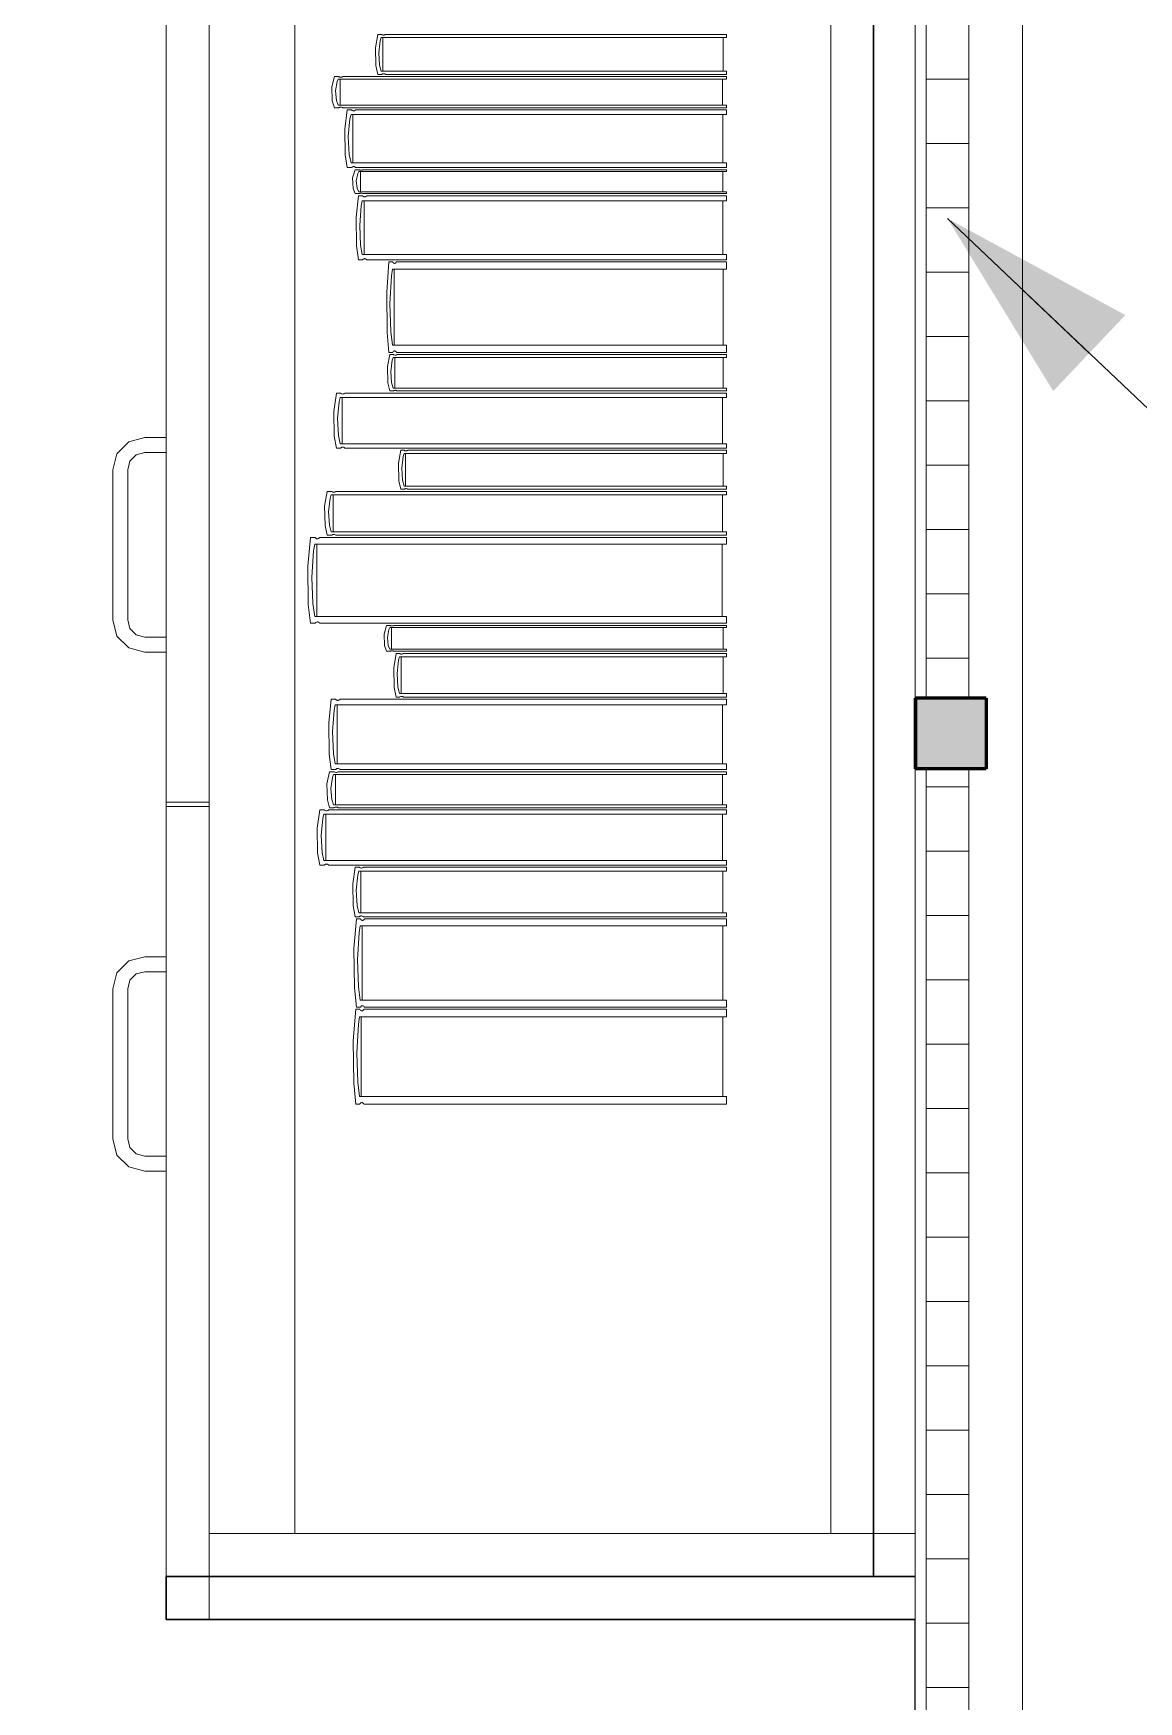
# Model space of a CAD drawing. Header units: inches. Extents: x -38 to 5698, y -33 to 92.
# Drawn here: x 211.709 to 212.224, y 11.424 to 12.201 of the extents above; entities that cross this region are included whole.
import ezdxf

# ---------------------------------------------------------------- set-up
doc = ezdxf.new("R2010")
doc.units = ezdxf.units.IN
doc.header["$MEASUREMENT"] = 0
doc.set_wipeout_variables(frame=1)
doc.linetypes.add('Wipeout_Contour', pattern=[1, 0, -1])
for name, color, linetype in [('02 _ ARQ _ ZON _ Espacio.3D', 7, 'Continuous'), ('Acabado - Muros', 7, 'Continuous'), ('Interior - Mobiliario', 7, 'Continuous'), ('Notas - Etiquetas', 251, 'Continuous')]:
    doc.layers.add(name, color=color, linetype=linetype)
doc.dimstyles.new('Estilo_Generado__8', dxfattribs={"dimtxt": 0.18, "dimasz": 0.0912, "dimexe": 0.18, "dimexo": 0.0625, "dimgap": 0, "dimtad": 0, "dimtih": 1, "dimtoh": 1, "dimdec": 4, "dimzin": 0, "dimdsep": 46, "dimcen": 0.09, "dimadec": 0, "dimazin": 0, "dimtfac": 1, "dimtdec": 4, "dimtmove": 0, "dimatfit": 3, "dimldrblk": 'ARROWHEAD_5', "dimfxl": 1, "dimtolj": 1, "dimtzin": 0, "dimarcsym": 0})
pattern_1 = [(0, (185.000023, 3e-09), (0, 0.03), [])]

# ---------------------------------------------------------------- blocks, each defined once
blk = doc.blocks.new('ARROWHEAD_5')
at = {"linetype": 'Continuous', "lineweight": 0}
blk.add_hatch(color=0, dxfattribs=at).paths.add_polyline_path([(-1, 0.2679), (0, 0), (-1, -0.2679)])
at = {"color": 0, "linetype": 'Continuous', "lineweight": 0}
blk.add_line((0, 0), (-1, 0), dxfattribs=at)

msp = doc.modelspace()

# ---------------------------------------------------------------- linework, layer by layer
at = {"layer": '02 _ ARQ _ ZON _ Espacio.3D', "color": 254, "linetype": 'Continuous', "lineweight": 0, "flags": 128}
for points in [[(208.57001, 16.1), (208.07001, 16.1), (208.07003, 17.35), (205.07001, 17.35), (205.07001, 6.44999), (207.52274, 6.45028), (207.52274, 7.7), (207.75274, 7.7), (208.07001, 7.7), (208.07001, 8.1), (208.57001, 8.1), (208.57001, 7.2), (207.66612, 7.2), (207.66612, 6.45), (212.11979, 6.45001), (212.11979, 7.7005), (212.11979, 17.34979), (208.96999, 17.34979), (208.96999, 16.90009), (208.57001, 16.9)], [(212.17001, 7.7005), (212.22521, 7.7005), (212.22495, 6.2005), (216.8495, 6.19969), (216.8495, 7.6997), (217.0795, 7.69965), (217.07956, 7.69965), (217.0795, 7.35001), (219.2295, 7.35), (219.22951, 17.15), (215.57001, 17.15), (215.57001, 16.9), (215.57001, 16.5), (215.07001, 16.5), (215.07001, 16.9), (215.07001, 17.34961), (212.17001, 17.34961)]]:
    msp.add_lwpolyline(points, close=True, dxfattribs=at)
at = {"layer": 'Interior - Mobiliario', "color": 175, "linetype": 'Continuous', "lineweight": 13}
for p, q in [((211.79058, 11.48184), (211.79058, 12.94184)), ((212.10058, 12.94184), (212.10058, 11.48184)), ((211.79058, 11.50184), (211.79058, 12.92184)), ((211.83058, 12.92184), (211.83058, 11.50184)), ((212.08058, 11.50184), (212.08058, 12.92184)), ((211.77058, 12.20184), (211.77058, 11.84284)), ((211.79058, 12.20184), (211.79058, 11.84284)), ((211.86815, 12.19462), (211.86924, 12.20084)), ((211.86924, 12.20084), (211.87101, 12.20084)), ((211.87039, 12.19793), (211.86971, 12.19222)), ((211.87087, 12.19935), (211.87039, 12.19793)), ((212.03192, 12.19935), (211.87087, 12.19935)), ((211.87101, 12.20084), (211.87115, 12.20074)), ((211.87115, 12.20074), (211.87136, 12.20063)), ((211.87136, 12.20063), (211.87158, 12.20056)), ((211.87158, 12.20056), (211.87182, 12.20053)), ((211.87168, 12.18368), (211.87168, 12.19935)), ((211.87182, 12.20053), (211.87206, 12.20053)), ((211.87206, 12.20053), (211.87229, 12.20058)), ((211.87229, 12.20058), (211.87252, 12.20065)), ((211.87252, 12.20065), (211.87272, 12.20077)), ((211.87272, 12.20077), (211.87281, 12.20084)), ((211.87281, 12.20084), (212.03192, 12.20084)), ((212.0303, 12.19935), (212.0303, 12.18368)), ((212.03192, 12.20084), (212.03192, 12.19935)), ((211.86835, 12.18628), (211.86815, 12.19462)), ((211.86971, 12.19222), (211.87012, 12.18648)), ((211.84777, 12.17635), (211.84899, 12.18119)), ((211.84899, 12.18119), (211.85098, 12.18119)), ((211.85098, 12.18119), (211.85113, 12.18112)), ((211.85113, 12.18112), (211.85137, 12.18103)), ((211.85137, 12.18103), (211.85162, 12.18098)), ((211.85162, 12.18098), (211.85189, 12.18095)), ((211.85189, 12.18095), (211.85216, 12.18095)), ((211.85216, 12.18095), (211.85242, 12.18099)), ((211.85242, 12.18099), (211.85268, 12.18105)), ((211.85268, 12.18105), (211.85291, 12.18114)), ((211.85291, 12.18114), (211.85301, 12.18119)), ((211.85301, 12.18119), (212.03192, 12.18119)), ((211.86924, 12.18219), (211.86835, 12.18628)), ((211.87101, 12.18219), (211.86924, 12.18219)), ((211.87012, 12.18648), (211.87087, 12.18368)), ((211.87087, 12.18368), (212.03192, 12.18368)), ((211.8711, 12.18227), (211.87101, 12.18219)), ((211.87131, 12.18238), (211.8711, 12.18227)), ((211.87153, 12.18246), (211.87131, 12.18238)), ((211.87177, 12.1825), (211.87153, 12.18246)), ((211.87201, 12.1825), (211.87177, 12.1825)), ((211.87224, 12.18247), (211.87201, 12.1825)), ((211.87247, 12.1824), (211.87224, 12.18247)), ((211.87268, 12.18229), (211.87247, 12.1824)), ((211.87281, 12.18219), (211.87268, 12.18229)), ((212.03192, 12.18219), (211.87281, 12.18219)), ((212.03192, 12.18368), (212.03192, 12.18219)), ((212.03192, 12.18119), (212.03192, 12.18003)), ((211.84799, 12.16986), (211.84777, 12.17635)), ((211.85028, 12.17893), (211.84952, 12.17448)), ((211.84952, 12.17448), (211.84998, 12.17001)), ((211.85082, 12.18003), (211.85028, 12.17893)), ((212.03192, 12.18003), (211.85082, 12.18003)), ((211.85174, 12.16784), (211.85174, 12.18003)), ((212.03009, 12.18003), (212.03009, 12.16784)), ((211.84899, 12.16667), (211.84799, 12.16986)), ((211.85098, 12.16667), (211.84899, 12.16667)), ((211.84998, 12.17001), (211.85082, 12.16784)), ((211.85082, 12.16784), (212.03192, 12.16784)), ((211.85108, 12.16673), (211.85098, 12.16667)), ((211.85132, 12.16682), (211.85108, 12.16673)), ((211.85157, 12.16688), (211.85132, 12.16682)), ((211.85183, 12.16691), (211.85157, 12.16688)), ((211.8521, 12.16692), (211.85183, 12.16691)), ((211.85237, 12.16689), (211.8521, 12.16692)), ((211.85262, 12.16683), (211.85237, 12.16689)), ((211.85286, 12.16675), (211.85262, 12.16683)), ((211.85301, 12.16667), (211.85286, 12.16675)), ((212.03192, 12.16667), (211.85301, 12.16667)), ((211.85382, 12.15669), (211.855, 12.16567)), ((211.855, 12.16567), (211.85693, 12.16567)), ((211.85693, 12.16567), (211.85707, 12.16553)), ((211.85707, 12.16553), (211.8573, 12.16538)), ((211.8573, 12.16538), (211.85755, 12.16527)), ((211.85832, 12.16529), (211.85857, 12.16541)), ((211.85857, 12.16541), (211.85879, 12.16557)), ((211.85879, 12.16557), (211.85889, 12.16567)), ((211.85889, 12.16567), (212.03192, 12.16567)), ((212.03192, 12.16784), (212.03192, 12.16667)), ((212.03192, 12.16567), (212.03192, 12.16352)), ((211.85625, 12.16148), (211.85551, 12.15322)), ((211.85677, 12.16352), (211.85625, 12.16148)), ((212.03192, 12.16352), (211.85677, 12.16352)), ((211.85755, 12.16527), (211.85781, 12.16522)), ((211.85766, 12.1409), (211.85766, 12.16352)), ((211.85766, 12.16352), (212.03015, 12.16352)), ((211.85781, 12.16522), (211.85807, 12.16523)), ((211.85807, 12.16523), (211.85832, 12.16529)), ((212.03015, 12.16352), (212.03015, 12.1409)), ((211.85404, 12.14465), (211.85382, 12.15669)), ((211.85551, 12.15322), (211.85596, 12.14493)), ((211.855, 12.13875), (211.85404, 12.14465)), ((211.85596, 12.14493), (211.85677, 12.1409)), ((211.85693, 12.13875), (211.855, 12.13875)), ((211.85677, 12.1409), (212.03192, 12.1409)), ((211.85703, 12.13885), (211.85693, 12.13875)), ((211.85725, 12.13901), (211.85703, 12.13885)), ((211.85749, 12.13913), (211.85725, 12.13901)), ((211.85775, 12.13919), (211.85749, 12.13913)), ((211.85749, 12.13404), (211.85865, 12.13775)), ((212.03015, 12.1409), (211.85766, 12.1409)), ((211.85801, 12.1392), (211.85775, 12.13919)), ((211.85827, 12.13915), (211.85801, 12.1392)), ((211.85851, 12.13904), (211.85827, 12.13915)), ((211.85874, 12.13889), (211.85851, 12.13904)), ((211.85865, 12.13775), (211.86054, 12.13775)), ((211.85889, 12.13875), (211.85874, 12.13889)), ((212.03192, 12.13875), (211.85889, 12.13875)), ((211.85987, 12.13601), (211.85915, 12.13261)), ((211.86039, 12.13686), (211.85987, 12.13601)), ((212.03192, 12.13686), (211.86039, 12.13686)), ((211.86054, 12.13775), (211.86068, 12.13769)), ((211.86068, 12.13769), (211.8609, 12.13762)), ((211.8609, 12.13762), (211.86114, 12.13758)), ((211.86114, 12.13758), (211.8614, 12.13756)), ((211.86125, 12.12752), (211.86125, 12.13686)), ((211.8614, 12.13756), (211.86165, 12.13756)), ((211.86165, 12.13756), (211.8619, 12.13759)), ((211.8619, 12.13759), (211.86214, 12.13764)), ((211.86214, 12.13764), (211.86236, 12.1377)), ((211.86236, 12.1377), (211.86245, 12.13775)), ((211.86245, 12.13775), (212.03192, 12.13775)), ((212.03019, 12.13686), (212.03019, 12.12752)), ((212.03192, 12.1409), (212.03192, 12.13875)), ((212.03192, 12.13775), (212.03192, 12.13686)), ((211.8577, 12.12907), (211.85749, 12.13404)), ((211.85865, 12.12663), (211.8577, 12.12907)), ((211.86054, 12.12663), (211.85865, 12.12663)), ((211.85915, 12.13261), (211.85959, 12.12919)), ((211.85959, 12.12919), (211.86039, 12.12752)), ((211.86039, 12.12752), (212.03192, 12.12752)), ((211.86063, 12.12667), (211.86054, 12.12663)), ((211.86085, 12.12674), (211.86063, 12.12667)), ((211.86109, 12.12679), (211.86085, 12.12674)), ((211.86134, 12.12681), (211.86109, 12.12679)), ((211.8616, 12.12682), (211.86134, 12.12681)), ((211.86185, 12.1268), (211.8616, 12.12682)), ((211.86209, 12.12675), (211.86185, 12.1268)), ((211.86231, 12.12669), (211.86209, 12.12675)), ((211.86245, 12.12663), (211.86231, 12.12669)), ((212.03192, 12.12663), (211.86245, 12.12663)), ((212.03192, 12.12752), (212.03192, 12.12663)), ((211.85917, 12.11568), (211.86033, 12.12563)), ((211.86033, 12.12563), (211.86219, 12.12563)), ((211.86153, 12.12098), (211.86082, 12.11183)), ((211.86204, 12.12324), (211.86153, 12.12098)), ((212.03192, 12.12324), (211.86204, 12.12324)), ((211.86219, 12.12563), (211.86233, 12.12547)), ((211.86233, 12.12547), (211.86255, 12.1253)), ((211.86255, 12.1253), (211.86279, 12.12519)), ((211.86279, 12.12519), (211.86304, 12.12513)), ((211.8629, 12.09818), (211.8629, 12.12324)), ((211.86304, 12.12513), (211.8633, 12.12514)), ((211.8633, 12.12514), (211.86354, 12.12521)), ((211.86354, 12.12521), (211.86378, 12.12533)), ((211.86378, 12.12533), (211.864, 12.12552)), ((211.864, 12.12552), (211.86409, 12.12563)), ((211.86409, 12.12563), (212.03192, 12.12563)), ((212.03021, 12.12324), (212.03021, 12.09818)), ((212.03192, 12.12563), (212.03192, 12.12324)), ((211.85939, 12.10234), (211.85917, 12.11568)), ((211.86082, 12.11183), (211.86125, 12.10265)), ((211.86033, 12.0958), (211.85939, 12.10234)), ((211.86219, 12.0958), (211.86033, 12.0958)), ((211.86125, 12.10265), (211.86204, 12.09818)), ((211.86204, 12.09818), (212.03192, 12.09818)), ((211.86229, 12.09591), (211.86219, 12.0958)), ((211.8625, 12.09609), (211.86229, 12.09591)), ((211.86274, 12.09622), (211.8625, 12.09609)), ((211.86299, 12.09629), (211.86274, 12.09622)), ((211.86324, 12.0963), (211.86299, 12.09629)), ((211.86349, 12.09624), (211.86324, 12.0963)), ((211.86373, 12.09613), (211.86349, 12.09624)), ((211.86395, 12.09596), (211.86373, 12.09613)), ((211.86409, 12.0958), (211.86395, 12.09596)), ((212.03192, 12.0958), (211.86409, 12.0958)), ((212.03192, 12.09818), (212.03192, 12.0958)), ((211.87343, 12.08073), (211.87448, 12.0948)), ((211.87448, 12.0948), (211.8762, 12.0948)), ((211.87559, 12.08822), (211.87493, 12.07528)), ((211.87606, 12.09142), (211.87559, 12.08822)), ((212.03192, 12.09142), (211.87606, 12.09142)), ((211.8762, 12.0948), (211.87633, 12.09457)), ((211.87633, 12.09457), (211.87653, 12.09433)), ((211.87653, 12.09433), (211.87675, 12.09417)), ((211.87675, 12.09417), (211.87698, 12.09409)), ((211.87685, 12.05598), (211.87685, 12.09142)), ((211.87698, 12.09409), (211.87721, 12.0941)), ((211.87721, 12.0941), (211.87744, 12.0942)), ((211.87744, 12.0942), (211.87765, 12.09438)), ((211.87765, 12.09438), (211.87785, 12.09463)), ((211.87785, 12.09463), (211.87794, 12.0948)), ((211.87794, 12.0948), (212.03192, 12.0948)), ((212.03035, 12.09142), (212.03035, 12.05598)), ((212.03192, 12.0948), (212.03192, 12.09142)), ((211.87362, 12.06186), (211.87343, 12.08073)), ((211.87493, 12.07528), (211.87534, 12.0623)), ((211.87448, 12.0526), (211.87362, 12.06186)), ((211.87534, 12.0623), (211.87606, 12.05598)), ((211.87382, 12.04594), (211.87487, 12.0516)), ((211.8762, 12.0526), (211.87448, 12.0526)), ((211.87487, 12.0516), (211.87658, 12.0516)), ((211.87598, 12.04896), (211.87532, 12.04375)), ((211.87644, 12.05024), (211.87598, 12.04896)), ((211.87606, 12.05598), (212.03192, 12.05598)), ((211.87628, 12.05277), (211.8762, 12.0526)), ((211.87648, 12.05302), (211.87628, 12.05277)), ((212.03192, 12.05024), (211.87644, 12.05024)), ((211.8767, 12.0532), (211.87648, 12.05302)), ((211.87658, 12.0516), (211.87671, 12.05151)), ((211.87693, 12.0533), (211.8767, 12.0532)), ((211.87671, 12.05151), (211.87691, 12.05142)), ((211.87691, 12.05142), (211.87713, 12.05135)), ((211.87716, 12.05331), (211.87693, 12.0533)), ((211.87713, 12.05135), (211.87736, 12.05132)), ((211.87739, 12.05323), (211.87716, 12.05331)), ((211.87723, 12.03598), (211.87723, 12.05024)), ((211.87736, 12.05132), (211.87759, 12.05132)), ((211.87761, 12.05307), (211.87739, 12.05323)), ((211.87759, 12.05132), (211.87782, 12.05136)), ((211.87781, 12.05283), (211.87761, 12.05307)), ((211.87794, 12.0526), (211.87781, 12.05283)), ((211.87782, 12.05136), (211.87803, 12.05143)), ((212.03192, 12.0526), (211.87794, 12.0526)), ((211.87803, 12.05143), (211.87823, 12.05154)), ((211.87823, 12.05154), (211.87832, 12.0516)), ((211.87832, 12.0516), (212.03192, 12.0516)), ((212.03035, 12.05024), (212.03035, 12.03598)), ((212.03192, 12.05598), (212.03192, 12.0526)), ((212.03192, 12.0516), (212.03192, 12.05024)), ((211.87401, 12.03835), (211.87382, 12.04594)), ((211.87532, 12.04375), (211.87572, 12.03852)), ((211.84871, 12.02507), (211.84994, 12.03362)), ((211.84994, 12.03362), (211.85192, 12.03362)), ((211.85192, 12.03362), (211.85207, 12.03348)), ((211.85207, 12.03348), (211.8523, 12.03334)), ((211.8523, 12.03334), (211.85255, 12.03324)), ((211.85255, 12.03324), (211.85282, 12.03319)), ((211.85282, 12.03319), (211.85309, 12.0332)), ((211.85309, 12.0332), (211.85335, 12.03326)), ((211.85335, 12.03326), (211.8536, 12.03337)), ((211.8536, 12.03337), (211.85383, 12.03352)), ((211.85383, 12.03352), (211.85393, 12.03362)), ((211.85393, 12.03362), (212.03192, 12.03362)), ((211.87487, 12.03462), (211.87401, 12.03835)), ((211.87658, 12.03462), (211.87487, 12.03462)), ((211.87572, 12.03852), (211.87644, 12.03598)), ((211.87644, 12.03598), (212.03192, 12.03598)), ((211.87667, 12.03469), (211.87658, 12.03462)), ((211.87686, 12.03479), (211.87667, 12.03469)), ((211.87708, 12.03486), (211.87686, 12.03479)), ((211.87731, 12.0349), (211.87708, 12.03486)), ((211.87754, 12.03491), (211.87731, 12.0349)), ((211.87777, 12.03487), (211.87754, 12.03491)), ((211.87799, 12.03481), (211.87777, 12.03487)), ((211.87819, 12.03471), (211.87799, 12.03481)), ((211.87832, 12.03462), (211.87819, 12.03471)), ((212.03192, 12.03462), (211.87832, 12.03462)), ((212.03192, 12.03598), (212.03192, 12.03462)), ((212.03192, 12.03362), (212.03192, 12.03157)), ((211.85122, 12.02962), (211.85046, 12.02176)), ((211.85176, 12.03157), (211.85122, 12.02962)), ((212.03192, 12.03157), (211.85176, 12.03157)), ((211.85267, 12.01002), (211.85267, 12.03157)), ((212.0301, 12.03157), (212.0301, 12.01002)), ((211.84894, 12.01359), (211.84871, 12.02507)), ((211.85046, 12.02176), (211.85092, 12.01386)), ((211.74759, 12.00534), (211.75308, 12.01083)), ((211.75308, 12.01083), (211.76058, 12.01284)), ((211.76058, 12.01284), (211.77058, 12.01284)), ((211.77058, 12.01284), (211.77058, 12.00584)), ((211.84994, 12.00797), (211.84894, 12.01359)), ((211.85092, 12.01386), (211.85176, 12.01002)), ((211.85176, 12.01002), (212.03192, 12.01002)), ((212.03192, 12.01002), (212.03192, 12.00797)), ((211.74558, 11.99784), (211.74759, 12.00534)), ((211.75658, 12.00477), (211.75365, 12.00184)), ((211.76058, 12.00584), (211.75658, 12.00477)), ((211.77058, 12.00584), (211.76058, 12.00584)), ((211.85192, 12.00797), (211.84994, 12.00797)), ((211.85202, 12.00807), (211.85192, 12.00797)), ((211.85225, 12.00822), (211.85202, 12.00807)), ((211.8525, 12.00833), (211.85225, 12.00822)), ((211.85276, 12.00839), (211.8525, 12.00833)), ((211.85303, 12.0084), (211.85276, 12.00839)), ((211.85329, 12.00835), (211.85303, 12.0084)), ((211.85355, 12.00825), (211.85329, 12.00835)), ((211.85378, 12.00811), (211.85355, 12.00825)), ((211.85393, 12.00797), (211.85378, 12.00811)), ((212.03192, 12.00797), (211.85393, 12.00797)), ((211.87895, 12.0009), (211.87997, 12.00697)), ((211.87997, 12.00697), (211.88162, 12.00697)), ((211.88104, 12.00413), (211.88041, 11.99856)), ((211.88149, 12.00551), (211.88104, 12.00413)), ((212.03192, 12.00551), (211.88149, 12.00551)), ((211.88162, 12.00697), (211.88175, 12.00687)), ((211.88175, 12.00687), (211.88194, 12.00677)), ((211.88194, 12.00677), (211.88216, 12.0067)), ((211.88216, 12.0067), (211.88238, 12.00666)), ((211.88225, 11.99023), (211.88225, 12.00551)), ((211.88238, 12.00666), (211.8826, 12.00667)), ((211.8826, 12.00667), (211.88282, 12.00671)), ((211.88282, 12.00671), (211.88303, 12.00679)), ((211.88303, 12.00679), (211.88322, 12.0069)), ((211.88322, 12.0069), (211.88331, 12.00697)), ((211.88331, 12.00697), (212.03192, 12.00697)), ((212.0304, 12.00551), (212.0304, 11.99023)), ((212.03192, 12.00697), (212.03192, 12.00551)), ((211.74558, 11.92784), (211.74558, 11.99784)), ((211.75365, 12.00184), (211.75258, 11.99784)), ((211.75258, 11.99784), (211.75258, 11.92784)), ((211.87914, 11.99277), (211.87895, 12.0009)), ((211.88041, 11.99856), (211.88079, 11.99296)), ((211.84443, 11.98096), (211.84568, 11.98777)), ((211.84568, 11.98777), (211.84771, 11.98777)), ((211.84771, 11.98777), (211.84786, 11.98767)), ((211.84786, 11.98767), (211.8481, 11.98755)), ((211.8481, 11.98755), (211.84836, 11.98747)), ((211.84836, 11.98747), (211.84863, 11.98743)), ((211.84863, 11.98743), (211.84891, 11.98744)), ((211.84891, 11.98744), (211.84918, 11.98748)), ((211.84918, 11.98748), (211.84943, 11.98757)), ((211.84943, 11.98757), (211.84967, 11.9877)), ((211.84967, 11.9877), (211.84977, 11.98777)), ((211.84977, 11.98777), (212.03192, 11.98777)), ((211.87997, 11.98877), (211.87914, 11.99277)), ((211.88162, 11.98877), (211.87997, 11.98877)), ((211.88079, 11.99296), (211.88149, 11.99023)), ((211.88149, 11.99023), (212.03192, 11.99023)), ((211.88171, 11.98885), (211.88162, 11.98877)), ((211.8819, 11.98896), (211.88171, 11.98885)), ((211.88211, 11.98903), (211.8819, 11.98896)), ((211.88233, 11.98907), (211.88211, 11.98903)), ((211.88255, 11.98908), (211.88233, 11.98907)), ((211.88277, 11.98905), (211.88255, 11.98908)), ((211.88299, 11.98898), (211.88277, 11.98905)), ((211.88318, 11.98887), (211.88299, 11.98898)), ((211.88331, 11.98877), (211.88318, 11.98887)), ((212.03192, 11.98877), (211.88331, 11.98877)), ((212.03192, 11.99023), (212.03192, 11.98877)), ((212.03192, 11.98777), (212.03192, 11.98614)), ((211.84467, 11.97181), (211.84443, 11.98096)), ((211.84699, 11.98459), (211.84622, 11.97832)), ((211.84755, 11.98614), (211.84699, 11.98459)), ((212.03192, 11.98614), (211.84755, 11.98614)), ((211.84848, 11.96896), (211.84848, 11.98614)), ((212.03006, 11.98614), (212.03006, 11.96896)), ((211.84568, 11.96733), (211.84467, 11.97181)), ((211.84622, 11.97832), (211.84669, 11.97202)), ((211.84669, 11.97202), (211.84755, 11.96896)), ((211.83661, 11.95297), (211.83791, 11.96633)), ((211.83791, 11.96633), (211.84002, 11.96633)), ((211.83985, 11.96312), (211.83928, 11.96008)), ((212.03192, 11.96312), (211.83985, 11.96312)), ((211.84002, 11.96633), (211.84018, 11.96611)), ((211.84018, 11.96611), (211.84043, 11.96588)), ((211.84043, 11.96588), (211.8407, 11.96573)), ((211.8407, 11.96573), (211.84099, 11.96566)), ((211.84082, 11.92948), (211.84082, 11.96312)), ((211.84099, 11.96566), (211.84127, 11.96567)), ((211.84127, 11.96567), (211.84155, 11.96576)), ((211.84155, 11.96576), (211.84182, 11.96593)), ((211.84182, 11.96593), (211.84206, 11.96617)), ((211.84206, 11.96617), (211.84217, 11.96633)), ((211.84217, 11.96633), (212.03192, 11.96633)), ((211.84771, 11.96733), (211.84568, 11.96733)), ((211.84755, 11.96896), (212.03192, 11.96896)), ((211.84781, 11.9674), (211.84771, 11.96733)), ((211.84805, 11.96753), (211.84781, 11.9674)), ((211.8483, 11.96762), (211.84805, 11.96753)), ((211.84857, 11.96766), (211.8483, 11.96762)), ((211.84885, 11.96767), (211.84857, 11.96766)), ((211.84912, 11.96763), (211.84885, 11.96767)), ((211.84938, 11.96755), (211.84912, 11.96763)), ((211.84962, 11.96743), (211.84938, 11.96755)), ((211.84977, 11.96733), (211.84962, 11.96743)), ((212.03192, 11.96733), (211.84977, 11.96733)), ((212.02998, 11.96312), (212.02998, 11.92948)), ((212.03192, 11.96896), (212.03192, 11.96733)), ((212.03192, 11.96633), (212.03192, 11.96312)), ((211.83928, 11.96008), (211.83847, 11.9478)), ((211.83685, 11.93506), (211.83661, 11.95297)), ((211.83847, 11.9478), (211.83896, 11.93547)), ((211.83791, 11.92627), (211.83685, 11.93506)), ((211.83896, 11.93547), (211.83985, 11.92948)), ((211.74759, 11.92034), (211.74558, 11.92784)), ((211.75258, 11.92784), (211.75365, 11.92384)), ((211.84002, 11.92627), (211.83791, 11.92627)), ((211.83985, 11.92948), (212.03192, 11.92948)), ((211.84013, 11.92643), (211.84002, 11.92627)), ((211.84038, 11.92667), (211.84013, 11.92643)), ((211.84064, 11.92684), (211.84038, 11.92667)), ((211.84092, 11.92693), (211.84064, 11.92684)), ((211.84121, 11.92694), (211.84092, 11.92693)), ((211.84149, 11.92687), (211.84121, 11.92694)), ((211.84176, 11.92672), (211.84149, 11.92687)), ((211.84201, 11.92649), (211.84176, 11.92672)), ((211.84217, 11.92627), (211.84201, 11.92649)), ((212.03192, 11.92627), (211.84217, 11.92627)), ((211.87223, 11.92126), (211.8733, 11.92527)), ((211.8733, 11.92527), (211.87502, 11.92527)), ((211.87488, 11.92431), (211.87441, 11.9234)), ((212.03192, 11.92431), (211.87488, 11.92431)), ((211.87502, 11.92527), (211.87515, 11.92521)), ((211.87515, 11.92521), (211.87536, 11.92514)), ((211.87536, 11.92514), (211.87558, 11.92509)), ((211.87558, 11.92509), (211.87581, 11.92507)), ((211.87568, 11.9142), (211.87568, 11.92431)), ((211.87581, 11.92507), (211.87604, 11.92507)), ((211.87604, 11.92507), (211.87627, 11.9251)), ((211.87627, 11.9251), (211.87649, 11.92515)), ((211.87649, 11.92515), (211.87669, 11.92523)), ((211.87669, 11.92523), (211.87678, 11.92527)), ((211.87678, 11.92527), (212.03192, 11.92527)), ((212.03034, 11.92431), (212.03034, 11.9142)), ((212.03192, 11.92948), (212.03192, 11.92627)), ((212.03192, 11.92527), (212.03192, 11.92431)), ((211.75308, 11.91485), (211.74759, 11.92034)), ((211.75365, 11.92384), (211.75658, 11.92091)), ((211.75658, 11.92091), (211.76058, 11.91984)), ((211.76058, 11.91984), (211.77058, 11.91984)), ((211.77058, 11.91984), (211.77058, 11.91284)), ((211.87243, 11.91587), (211.87223, 11.92126)), ((211.87441, 11.9234), (211.87375, 11.9197)), ((211.87375, 11.9197), (211.87416, 11.916)), ((211.76058, 11.91284), (211.75308, 11.91485)), ((211.77058, 11.91284), (211.76058, 11.91284)), ((211.8733, 11.91323), (211.87243, 11.91587)), ((211.87502, 11.91323), (211.8733, 11.91323)), ((211.87416, 11.916), (211.87488, 11.9142)), ((211.87488, 11.9142), (212.03192, 11.9142)), ((211.87511, 11.91328), (211.87502, 11.91323)), ((211.87531, 11.91335), (211.87511, 11.91328)), ((211.87553, 11.9134), (211.87531, 11.91335)), ((211.87576, 11.91343), (211.87553, 11.9134)), ((211.87599, 11.91343), (211.87576, 11.91343)), ((211.87622, 11.91341), (211.87599, 11.91343)), ((211.87644, 11.91337), (211.87622, 11.91341)), ((211.87665, 11.9133), (211.87644, 11.91337)), ((211.87678, 11.91323), (211.87665, 11.9133)), ((212.03192, 11.91323), (211.87678, 11.91323)), ((211.87678, 11.90544), (211.87781, 11.91223)), ((211.87781, 11.91223), (211.87949, 11.91223)), ((211.87889, 11.90906), (211.87825, 11.90281)), ((211.87935, 11.9106), (211.87889, 11.90906)), ((212.03192, 11.9106), (211.87935, 11.9106)), ((211.87949, 11.91223), (211.87961, 11.91212)), ((211.87961, 11.91212), (211.87981, 11.91201)), ((211.87981, 11.91201), (211.88003, 11.91193)), ((211.88003, 11.91193), (211.88025, 11.91189)), ((211.88012, 11.89348), (211.88012, 11.9106)), ((211.88025, 11.91189), (211.88048, 11.9119)), ((211.88048, 11.9119), (211.8807, 11.91194)), ((211.8807, 11.91194), (211.88091, 11.91203)), ((211.88091, 11.91203), (211.88111, 11.91215)), ((211.88111, 11.91215), (211.88119, 11.91223)), ((211.88119, 11.91223), (212.03192, 11.91223)), ((212.03038, 11.9106), (212.03038, 11.89348)), ((212.03192, 11.9142), (212.03192, 11.91323)), ((212.03192, 11.91223), (212.03192, 11.9106)), ((211.87697, 11.89632), (211.87678, 11.90544)), ((211.87825, 11.90281), (211.87864, 11.89654)), ((211.87781, 11.89185), (211.87697, 11.89632)), ((211.87864, 11.89654), (211.87935, 11.89348)), ((211.87935, 11.89348), (212.03192, 11.89348)), ((212.03192, 11.89348), (212.03192, 11.89185)), ((211.84635, 11.87992), (211.84758, 11.89085)), ((211.84758, 11.89085), (211.84959, 11.89085)), ((211.84888, 11.88574), (211.84811, 11.87569)), ((211.84943, 11.88823), (211.84888, 11.88574)), ((212.03192, 11.88823), (211.84943, 11.88823)), ((211.84959, 11.89085), (211.84974, 11.89068)), ((211.84974, 11.89068), (211.84998, 11.89049)), ((211.84998, 11.89049), (211.85023, 11.89037)), ((211.85023, 11.89037), (211.8505, 11.89031)), ((211.85035, 11.86068), (211.85035, 11.88823)), ((211.8505, 11.89031), (211.85077, 11.89031)), ((211.85077, 11.89031), (211.85104, 11.89039)), ((211.85104, 11.89039), (211.85129, 11.89053)), ((211.85129, 11.89053), (211.85153, 11.89073)), ((211.85153, 11.89073), (211.85163, 11.89085)), ((211.85163, 11.89085), (212.03192, 11.89085)), ((211.87949, 11.89185), (211.87781, 11.89185)), ((211.87957, 11.89193), (211.87949, 11.89185)), ((211.87977, 11.89206), (211.87957, 11.89193)), ((211.87998, 11.89214), (211.87977, 11.89206)), ((211.8802, 11.89219), (211.87998, 11.89214)), ((211.88043, 11.8922), (211.8802, 11.89219)), ((211.88065, 11.89216), (211.88043, 11.8922)), ((211.88087, 11.89208), (211.88065, 11.89216)), ((211.88107, 11.89196), (211.88087, 11.89208)), ((211.88119, 11.89185), (211.88107, 11.89196)), ((212.03192, 11.89185), (211.88119, 11.89185)), ((212.03008, 11.88823), (212.03008, 11.86068)), ((212.03192, 11.89085), (212.03192, 11.88823)), ((211.84657, 11.86525), (211.84635, 11.87992)), ((211.84811, 11.87569), (211.84858, 11.86559)), ((211.84758, 11.85806), (211.84657, 11.86525)), ((211.84858, 11.86559), (211.84943, 11.86068)), ((211.84552, 11.85147), (211.84677, 11.85706)), ((211.84677, 11.85706), (211.84878, 11.85706)), ((211.84807, 11.85444), (211.8473, 11.8493)), ((211.84959, 11.85806), (211.84758, 11.85806)), ((211.84862, 11.85571), (211.84807, 11.85444)), ((212.03192, 11.85571), (211.84862, 11.85571)), ((211.84878, 11.85706), (211.84893, 11.85697)), ((211.84893, 11.85697), (211.84917, 11.85687)), ((211.84917, 11.85687), (211.84943, 11.85681)), ((211.84943, 11.86068), (212.03192, 11.86068)), ((211.84943, 11.85681), (211.8497, 11.85678)), ((211.84954, 11.84163), (211.84954, 11.85571)), ((211.84969, 11.85818), (211.84959, 11.85806)), ((211.84992, 11.85838), (211.84969, 11.85818)), ((211.8497, 11.85678), (211.84997, 11.85678)), ((211.85018, 11.85852), (211.84992, 11.85838)), ((211.84997, 11.85678), (211.85024, 11.85682)), ((211.85044, 11.8586), (211.85018, 11.85852)), ((211.85024, 11.85682), (211.85049, 11.85689)), ((211.85071, 11.8586), (211.85044, 11.8586)), ((211.85049, 11.85689), (211.85073, 11.85699)), ((211.85098, 11.85854), (211.85071, 11.8586)), ((211.85073, 11.85699), (211.85083, 11.85706)), ((211.85083, 11.85706), (212.03192, 11.85706)), ((211.85124, 11.85842), (211.85098, 11.85854)), ((211.85148, 11.85823), (211.85124, 11.85842)), ((211.85163, 11.85806), (211.85148, 11.85823)), ((212.03192, 11.85806), (211.85163, 11.85806)), ((212.03007, 11.85571), (212.03007, 11.84163)), ((212.03192, 11.86068), (212.03192, 11.85806)), ((212.03192, 11.85706), (212.03192, 11.85571)), ((211.84575, 11.84397), (211.84552, 11.85147)), ((211.8473, 11.8493), (211.84777, 11.84414)), ((211.77058, 11.84284), (211.79058, 11.84284)), ((211.77058, 11.84084), (211.79058, 11.84084)), ((211.84095, 11.83071), (211.84222, 11.83929)), ((211.84222, 11.83929), (211.84429, 11.83929)), ((211.84429, 11.83929), (211.84444, 11.83915)), ((211.84444, 11.83915), (211.84469, 11.83901)), ((211.84469, 11.83901), (211.84495, 11.83891)), ((211.84495, 11.83891), (211.84523, 11.83886)), ((211.84523, 11.83886), (211.84551, 11.83887)), ((211.84551, 11.83887), (211.84578, 11.83893)), ((211.84677, 11.84029), (211.84575, 11.84397)), ((211.84578, 11.83893), (211.84604, 11.83903)), ((211.84604, 11.83903), (211.84628, 11.83919)), ((211.84628, 11.83919), (211.84639, 11.83929)), ((211.84639, 11.83929), (212.03192, 11.83929)), ((211.84878, 11.84029), (211.84677, 11.84029)), ((211.84777, 11.84414), (211.84862, 11.84163)), ((211.84862, 11.84163), (212.03192, 11.84163)), ((211.84888, 11.84036), (211.84878, 11.84029)), ((211.84912, 11.84046), (211.84888, 11.84036)), ((211.84937, 11.84053), (211.84912, 11.84046)), ((211.84964, 11.84057), (211.84937, 11.84053)), ((211.84991, 11.84057), (211.84964, 11.84057)), ((211.85018, 11.84054), (211.84991, 11.84057)), ((211.85044, 11.84048), (211.85018, 11.84054)), ((211.85068, 11.84038), (211.85044, 11.84048)), ((211.85083, 11.84029), (211.85068, 11.84038)), ((212.03192, 11.84029), (211.85083, 11.84029)), ((212.03192, 11.84163), (212.03192, 11.84029)), ((212.03192, 11.83929), (212.03192, 11.83723)), ((211.84356, 11.83528), (211.84277, 11.82739)), ((211.84412, 11.83723), (211.84356, 11.83528)), ((212.03192, 11.83723), (211.84412, 11.83723)), ((211.84507, 11.81561), (211.84507, 11.83723)), ((212.03003, 11.83723), (212.03003, 11.81561)), ((211.84119, 11.81919), (211.84095, 11.83071)), ((211.84277, 11.82739), (211.84325, 11.81946)), ((211.84222, 11.81355), (211.84119, 11.81919)), ((211.84325, 11.81946), (211.84412, 11.81561)), ((211.84412, 11.81561), (212.03192, 11.81561)), ((212.03192, 11.81561), (212.03192, 11.81355)), ((211.84429, 11.81355), (211.84222, 11.81355)), ((211.84439, 11.81365), (211.84429, 11.81355)), ((211.84463, 11.81381), (211.84439, 11.81365)), ((211.84489, 11.81391), (211.84463, 11.81381)), ((211.84517, 11.81397), (211.84489, 11.81391)), ((211.84545, 11.81398), (211.84517, 11.81397)), ((211.84572, 11.81393), (211.84545, 11.81398)), ((211.84599, 11.81383), (211.84572, 11.81393)), ((211.84623, 11.81369), (211.84599, 11.81383)), ((211.84639, 11.81355), (211.84623, 11.81369)), ((212.03192, 11.81355), (211.84639, 11.81355)), ((211.85755, 11.80485), (211.85872, 11.81255)), ((211.85872, 11.81255), (211.8606, 11.81255)), ((211.85994, 11.80895), (211.85921, 11.80187)), ((211.86045, 11.8107), (211.85994, 11.80895)), ((212.03192, 11.8107), (211.86045, 11.8107)), ((211.8606, 11.81255), (211.86074, 11.81243)), ((211.86074, 11.81243), (211.86097, 11.81229)), ((211.86097, 11.81229), (211.86121, 11.81221)), ((211.86121, 11.81221), (211.86146, 11.81216)), ((211.86132, 11.7913), (211.86132, 11.8107)), ((211.86146, 11.81216), (211.86172, 11.81217)), ((211.86172, 11.81217), (211.86197, 11.81222)), ((211.86197, 11.81222), (211.8622, 11.81232)), ((211.8622, 11.81232), (211.86242, 11.81246)), ((211.86242, 11.81246), (211.86252, 11.81255)), ((211.86252, 11.81255), (212.03192, 11.81255)), ((212.03019, 11.8107), (212.03019, 11.7913)), ((212.03192, 11.81255), (212.03192, 11.8107)), ((211.85777, 11.79452), (211.85755, 11.80485)), ((211.85921, 11.80187), (211.85965, 11.79476)), ((211.85872, 11.78946), (211.85777, 11.79452)), ((211.85965, 11.79476), (211.86045, 11.7913)), ((211.85815, 11.77473), (211.85931, 11.78846)), ((211.8606, 11.78946), (211.85872, 11.78946)), ((211.85931, 11.78846), (211.86118, 11.78846)), ((211.86045, 11.7913), (212.03192, 11.7913)), ((211.86103, 11.78516), (211.86052, 11.78204)), ((211.8607, 11.78955), (211.8606, 11.78946)), ((211.86092, 11.78969), (211.8607, 11.78955)), ((211.86115, 11.78978), (211.86092, 11.78969)), ((212.03192, 11.78516), (211.86103, 11.78516)), ((211.8614, 11.78984), (211.86115, 11.78978)), ((211.86118, 11.78846), (211.86132, 11.78824)), ((211.86132, 11.78824), (211.86155, 11.788)), ((211.86166, 11.78984), (211.8614, 11.78984)), ((211.86155, 11.788), (211.86179, 11.78784)), ((211.86191, 11.7898), (211.86166, 11.78984)), ((211.86179, 11.78784), (211.86204, 11.78777)), ((211.8619, 11.75059), (211.8619, 11.78516)), ((211.86215, 11.78971), (211.86191, 11.7898)), ((211.86204, 11.78777), (211.86229, 11.78778)), ((211.86238, 11.78958), (211.86215, 11.78971)), ((211.86229, 11.78778), (211.86254, 11.78787)), ((211.86252, 11.78946), (211.86238, 11.78958)), ((212.03192, 11.78946), (211.86252, 11.78946)), ((211.86254, 11.78787), (211.86278, 11.78805)), ((211.86278, 11.78805), (211.863, 11.7883)), ((211.863, 11.7883), (211.86309, 11.78846)), ((211.86309, 11.78846), (212.03192, 11.78846)), ((212.0302, 11.78516), (212.0302, 11.75059)), ((212.03192, 11.7913), (212.03192, 11.78946)), ((212.03192, 11.78846), (212.03192, 11.78516)), ((211.86052, 11.78204), (211.8598, 11.76942)), ((211.75308, 11.76883), (211.74759, 11.76334)), ((211.76058, 11.77084), (211.75308, 11.76883)), ((211.77058, 11.77084), (211.76058, 11.77084)), ((211.77058, 11.76384), (211.77058, 11.77084)), ((211.85836, 11.75633), (211.85815, 11.77473)), ((211.8598, 11.76942), (211.86024, 11.75676)), ((211.74759, 11.76334), (211.74558, 11.75584)), ((211.75365, 11.75984), (211.75658, 11.76277)), ((211.75658, 11.76277), (211.76058, 11.76384)), ((211.76058, 11.76384), (211.77058, 11.76384)), ((211.74558, 11.75584), (211.74558, 11.68584)), ((211.75258, 11.75584), (211.75365, 11.75984)), ((211.75258, 11.68584), (211.75258, 11.75584)), ((211.85931, 11.7473), (211.85836, 11.75633)), ((211.86024, 11.75676), (211.86103, 11.75059)), ((211.8578, 11.73156), (211.85896, 11.7463)), ((211.85896, 11.7463), (211.86084, 11.7463)), ((211.86118, 11.7473), (211.85931, 11.7473)), ((211.86084, 11.7463), (211.86098, 11.74606)), ((211.86098, 11.74606), (211.8612, 11.74581)), ((211.86103, 11.75059), (212.03192, 11.75059)), ((211.86128, 11.74746), (211.86118, 11.7473)), ((211.8612, 11.74581), (211.86145, 11.74564)), ((211.8615, 11.74771), (211.86128, 11.74746)), ((211.86145, 11.74564), (211.8617, 11.74556)), ((211.86173, 11.74788), (211.8615, 11.74771)), ((211.8617, 11.74556), (211.86195, 11.74557)), ((211.86198, 11.74798), (211.86173, 11.74788)), ((211.86195, 11.74557), (211.8622, 11.74567)), ((211.86224, 11.74799), (211.86198, 11.74798)), ((211.8622, 11.74567), (211.86244, 11.74586)), ((211.86249, 11.74791), (211.86224, 11.74799)), ((211.86244, 11.74586), (211.86266, 11.74613)), ((211.86273, 11.74775), (211.86249, 11.74791)), ((211.86266, 11.74613), (211.86275, 11.7463)), ((211.86295, 11.74752), (211.86273, 11.74775)), ((211.86275, 11.7463), (212.03192, 11.7463)), ((211.86309, 11.7473), (211.86295, 11.74752)), ((212.03192, 11.7473), (211.86309, 11.7473)), ((212.03192, 11.75059), (212.03192, 11.7473)), ((212.03192, 11.7463), (212.03192, 11.74276)), ((211.86018, 11.73941), (211.85945, 11.72587)), ((211.86069, 11.74276), (211.86018, 11.73941)), ((212.03192, 11.74276), (211.86069, 11.74276)), ((211.86155, 11.70565), (211.86155, 11.74276)), ((212.03019, 11.74276), (212.03019, 11.70565)), ((211.85801, 11.7118), (211.8578, 11.73156)), ((211.85945, 11.72587), (211.85989, 11.71227)), ((211.85896, 11.70211), (211.85801, 11.7118)), ((211.85989, 11.71227), (211.86069, 11.70565)), ((211.86084, 11.70211), (211.85896, 11.70211)), ((211.86069, 11.70565), (212.03192, 11.70565)), ((211.86093, 11.70229), (211.86084, 11.70211)), ((211.86115, 11.70255), (211.86093, 11.70229)), ((211.86139, 11.70274), (211.86115, 11.70255)), ((211.86164, 11.70284), (211.86139, 11.70274)), ((211.8619, 11.70285), (211.86164, 11.70284)), ((211.86215, 11.70277), (211.8619, 11.70285)), ((211.86239, 11.7026), (211.86215, 11.70277)), ((211.86261, 11.70235), (211.86239, 11.7026)), ((211.86275, 11.70211), (211.86261, 11.70235)), ((212.03192, 11.70211), (211.86275, 11.70211)), ((212.03192, 11.70565), (212.03192, 11.70211)), ((211.74558, 11.68584), (211.74759, 11.67834)), ((211.75365, 11.68184), (211.75258, 11.68584)), ((211.74759, 11.67834), (211.75308, 11.67285)), ((211.75658, 11.67891), (211.75365, 11.68184)), ((211.76058, 11.67784), (211.75658, 11.67891)), ((211.77058, 11.67784), (211.76058, 11.67784)), ((211.77058, 11.67084), (211.77058, 11.67784)), ((211.75308, 11.67285), (211.76058, 11.67084)), ((211.76058, 11.67084), (211.77058, 11.67084)), ((211.83058, 11.50184), (211.79058, 11.50184)), ((212.08058, 11.50184), (211.83058, 11.50184)), ((212.10058, 11.48184), (211.79058, 11.48184))]:
    msp.add_line(p, q, dxfattribs=at)

# ---------------------------------------------------------------- next in the draw order: wipeouts: each hides what was drawn before it
at = {"color": 254, "linetype": 'Wipeout_Contour', "lineweight": 0, "ltscale": 6541.097767}
msp.add_wipeout([(212.10058, 11.48184), (212.12058, 11.48184), (212.12058, 12.94184), (212.10058, 12.94184)], dxfattribs=at).dxf.layer = 'Interior - Mobiliario'

# ---------------------------------------------------------------- next in the draw order: linework, layer by layer
at = {"layer": 'Interior - Mobiliario', "color": 175, "linetype": 'Continuous', "lineweight": 30}
for p, q in [((212.10058, 12.94184), (212.10058, 11.48184)), ((212.12058, 12.94184), (212.12058, 11.48184)), ((212.10058, 11.48184), (212.12058, 11.48184))]:
    msp.add_line(p, q, dxfattribs=at)
at = {"layer": 'Interior - Mobiliario', "color": 175, "linetype": 'Continuous', "lineweight": 13}
for p, q in [((212.10058, 11.48184), (212.10058, 12.94184)), ((212.12058, 12.94184), (212.12058, 11.48184)), ((212.12058, 12.92184), (212.12058, 11.50184)), ((212.12058, 11.50184), (212.08058, 11.50184)), ((212.12058, 11.48184), (212.10058, 11.48184))]:
    msp.add_line(p, q, dxfattribs=at)

# ---------------------------------------------------------------- next in the draw order: wipeouts: each hides what was drawn before it
at = {"color": 254, "linetype": 'Wipeout_Contour', "lineweight": 0, "ltscale": 6540.415702}
msp.add_wipeout([(211.77058, 11.46184), (212.12058, 11.46184), (212.12058, 11.48184), (211.77058, 11.48184)], dxfattribs=at).dxf.layer = 'Interior - Mobiliario'

# ---------------------------------------------------------------- next in the draw order: linework, layer by layer
at = {"layer": 'Interior - Mobiliario', "color": 175, "linetype": 'Continuous', "lineweight": 13}
for p, q in [((211.77058, 12.96184), (211.77058, 11.46184)), ((212.12058, 11.46184), (212.12058, 12.96184)), ((211.77058, 11.48184), (211.77058, 12.94184)), ((211.77058, 11.48184), (211.77058, 12.94184)), ((211.79058, 11.48184), (211.79058, 12.94184)), ((211.79058, 11.48184), (211.79058, 12.94184)), ((212.10058, 12.94184), (212.10058, 11.48184)), ((212.10058, 12.94184), (212.10058, 11.48184)), ((212.10058, 12.94184), (212.10058, 11.48184)), ((212.12058, 12.94184), (212.12058, 11.48184)), ((211.77058, 11.48184), (211.77058, 11.84084)), ((211.79058, 11.48184), (211.79058, 11.84084)), ((211.79058, 11.46184), (211.79058, 11.50184)), ((212.12058, 11.50184), (212.12058, 11.46184)), ((211.77058, 11.46184), (211.77058, 11.48184)), ((211.77058, 11.48184), (212.12058, 11.48184)), ((212.12058, 11.48184), (211.77058, 11.48184)), ((212.10058, 11.48184), (211.77058, 11.48184)), ((211.77058, 11.48184), (211.79058, 11.48184)), ((212.10058, 11.48184), (211.79058, 11.48184)), ((212.10058, 11.48184), (211.79058, 11.48184)), ((212.12058, 11.48184), (212.12058, 11.46184)), ((212.12058, 11.46184), (211.77058, 11.46184)), ((211.77058, 11.46184), (212.12058, 11.46184)), ((212.12058, 11.46184), (211.79058, 11.46184))]:
    msp.add_line(p, q, dxfattribs=at)
at = {"layer": 'Interior - Mobiliario', "color": 175, "linetype": 'Continuous', "lineweight": 30}
for p, q in [((211.77058, 11.48184), (212.12058, 11.48184)), ((211.77058, 11.48184), (211.77058, 11.46184)), ((212.12058, 11.48184), (212.12058, 11.46184)), ((211.77058, 11.46184), (212.12058, 11.46184))]:
    msp.add_line(p, q, dxfattribs=at)

# ---------------------------------------------------------------- next in the draw order: wipeouts: each hides what was drawn before it
at = {"color": 254, "linetype": 'Wipeout_Contour', "lineweight": 0, "ltscale": 9811.560455}
msp.add_wipeout([(212.17001, 14.02487), (212.12001, 14.02487), (212.12001, 11.89137), (212.15301, 11.89137), (212.15301, 11.87487), (212.17001, 11.87487)], dxfattribs=at).dxf.layer = 'Acabado - Muros'

# ---------------------------------------------------------------- next in the draw order: linework, layer by layer
at = {"layer": 'Acabado - Muros', "color": 251, "linetype": 'Continuous', "lineweight": 13, "flags": 128}
msp.add_lwpolyline([(212.12001, 11.89137), (212.12001, 14.02487)], dxfattribs=at)

# ---------------------------------------------------------------- next in the draw order: wipeouts: each hides what was drawn before it
at = {"color": 254, "linetype": 'Wipeout_Contour', "lineweight": 0, "ltscale": 6541.219193}
msp.add_wipeout([(212.12501, 14.02487), (212.12501, 11.89137), (212.14501, 11.89137), (212.14501, 14.02487)], dxfattribs=at).dxf.layer = 'Acabado - Muros'
at = {"color": 254, "linetype": 'Wipeout_Contour', "lineweight": 0, "ltscale": 9811.511898}
msp.add_wipeout([(212.12001, 11.85837), (212.12001, 9.72487), (212.17001, 9.72487), (212.17001, 11.87487), (212.15301, 11.87487), (212.15301, 11.85837)], dxfattribs=at).dxf.layer = 'Acabado - Muros'

# ---------------------------------------------------------------- next in the draw order: hatches: boundary and pattern name
at = {"layer": 'Acabado - Muros', "linetype": 'Continuous', "lineweight": 0}
h = msp.add_hatch(dxfattribs=at)
h.set_pattern_fill('CONTRACHAPADO_0002', color=254, style=0, pattern_type=2)
h.set_pattern_definition(pattern_1)
h.paths.add_polyline_path([(212.12501, 14.02487), (212.12501, 11.89137), (212.14501, 11.89137), (212.14501, 14.02487)])

# ---------------------------------------------------------------- next in the draw order: linework, layer by layer
at = {"layer": 'Acabado - Muros', "color": 7, "linetype": 'Continuous', "lineweight": 60}
for p, q in [((212.12001, 11.89137), (212.12001, 11.85837)), ((212.15301, 11.89137), (212.12001, 11.89137)), ((212.15301, 11.89137), (212.15301, 11.85837))]:
    msp.add_line(p, q, dxfattribs=at)
at = {"layer": 'Acabado - Muros', "color": 7, "linetype": 'Continuous', "lineweight": 13, "flags": 128}
msp.add_lwpolyline([(212.12501, 14.02487), (212.14501, 14.02487), (212.14501, 11.89137), (212.12501, 11.89137)], close=True, dxfattribs=at)
at = {"layer": 'Acabado - Muros', "color": 251, "linetype": 'Continuous', "lineweight": 13, "flags": 128}
for points in [[(212.17001, 9.72486), (212.17001, 11.87487), (212.17001, 14.02487)], [(212.12001, 9.72487), (212.12001, 11.85837)]]:
    msp.add_lwpolyline(points, dxfattribs=at)

# ---------------------------------------------------------------- next in the draw order: wipeouts: each hides what was drawn before it
at = {"color": 254, "linetype": 'Wipeout_Contour', "lineweight": 0, "ltscale": 6541.156269}
msp.add_wipeout([(212.12501, 11.85837), (212.12501, 9.72487), (212.14501, 9.72487), (212.14501, 11.85837)], dxfattribs=at).dxf.layer = 'Acabado - Muros'

# ---------------------------------------------------------------- next in the draw order: hatches: boundary and pattern name
at = {"layer": 'Acabado - Muros', "linetype": 'Continuous', "lineweight": 0}
msp.add_hatch(color=254, dxfattribs=at).paths.add_polyline_path([(212.15301, 11.89137), (212.12001, 11.89137), (212.12001, 11.85837), (212.15301, 11.85837)])
h = msp.add_hatch(dxfattribs=at)
h.set_pattern_fill('CONTRACHAPADO_0002', color=254, style=0, pattern_type=2)
h.set_pattern_definition(pattern_1)
h.paths.add_polyline_path([(212.12501, 11.85837), (212.12501, 9.72487), (212.14501, 9.72487), (212.14501, 11.85837)])

# ---------------------------------------------------------------- next in the draw order: linework, layer by layer
at = {"layer": 'Acabado - Muros', "color": 7, "linetype": 'Continuous', "lineweight": 60}
msp.add_line((212.15301, 11.85837), (212.12001, 11.85837), dxfattribs=at)
at = {"layer": 'Acabado - Muros', "color": 7, "linetype": 'Continuous', "lineweight": 13, "flags": 128}
msp.add_lwpolyline([(212.12501, 11.85837), (212.14501, 11.85837), (212.14501, 9.72487), (212.12501, 9.72487)], close=True, dxfattribs=at)

# ---------------------------------------------------------------- next in the draw order: leaders
at = {"layer": 'Notas - Etiquetas', "color": 8, "linetype": 'Continuous', "lineweight": 13, "annotation_type": 0, "has_hookline": 1, "hookline_direction": 1, "text_width": 1.94817, "horizontal_direction": (0, 1, 0)}
msp.add_leader([(212.13501, 12.11504), (212.31448, 11.94473), (212.31448, 9.8164)], dimstyle='Estilo_Generado__8', dxfattribs=at)

doc.saveas('drawing.dxf')
